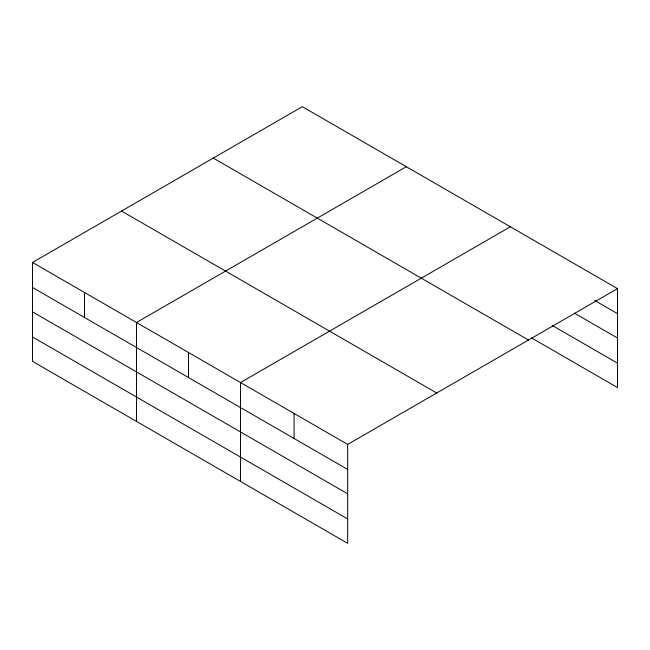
<?xml version="1.0" encoding="UTF-8"?>
<svg xmlns="http://www.w3.org/2000/svg" width="650" height="650" viewBox="0 0 650 650"><rect width="100%" height="100%" fill="white"/><g stroke="black" fill="none" stroke-linecap="round" stroke-linejoin="round"><path stroke-width="0.97" d="M347.677 493.821L347.677 444.413L32.5 262.454L32.5 361.368L347.677 543.327L347.677 493.821L32.5 311.854M531.424 337.854L617.5 387.546L617.5 288.632L302.323 106.673L32.5 262.454M406.331 166.717L136.508 322.498L136.508 421.411M510.339 226.769L240.516 382.549L240.516 481.463M347.677 444.413L617.5 288.632M594.661 300.463L617.5 313.649M574.462 313.186L617.5 338.033M552.5 325.634L617.5 363.163M213.281 158.08L528.458 340.039M121.542 211.047L436.719 393.006M32.5 287.463L347.677 469.43M32.5 336.976L347.677 518.944M294.092 413.481L294.092 438.498M188.508 352.527L188.508 377.536M84.5 292.476L84.5 317.493"/></g></svg>
